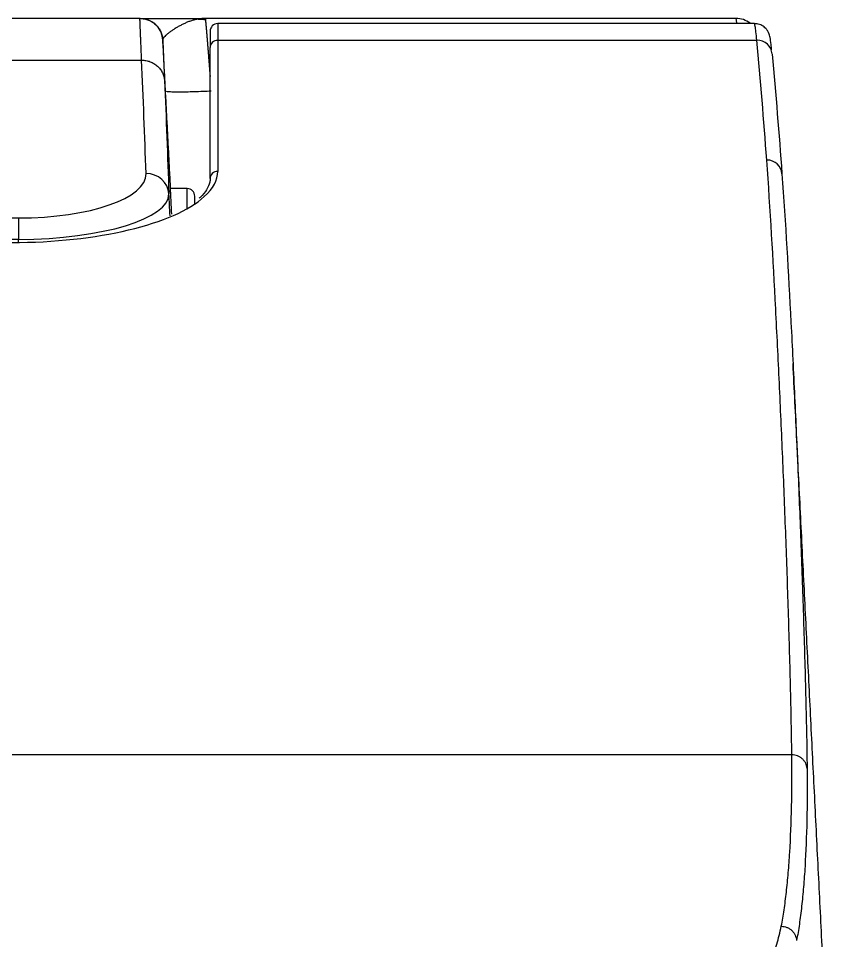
# Model space of a CAD drawing. Extents: x 8541 to 14664, y -60 to 2468.
# Drawn here: x 10222.7 to 10275.3, y 722.3 to 782.6 of the extents above; entities that cross this region are included whole.
import ezdxf

# ---------------------------------------------------------------- set-up
doc = ezdxf.new("R2010")
doc.units = 0
doc.header["$LTSCALE"] = 20
doc.header["$MEASUREMENT"] = 0
doc.layers.get('0').update_dxf_attribs({"linetype": 'CONTINUOUS'})

msp = doc.modelspace()

# ---------------------------------------------------------------- linework, layer by layer
at = {"color": 7, "linetype": 'Continuous'}
for p, q in [((10235.201, 781.777), (10235.201, 780.711)), ((10270.848, 782.277), (10235.701, 782.277)), ((10235.701, 782.277), (10235.701, 781.184)), ((10232.109, 781.195), (10232.107, 781.195)), ((10235.701, 781.184), (10235.701, 772.603)), ((10235.201, 772.131), (10235.201, 780.711)), ((10233.7, 771.477), (10232.616, 771.477)), ((10233.7, 770.164), (10233.7, 771.477)), ((10234.2, 770.47), (10234.2, 770.977)), ((9933.548, 769.558), (10222.652, 769.558)), ((10222.652, 769.558), (10222.652, 768.14)), ((10222.652, 768.14), (9933.548, 768.14)), ((10222.662, 767.951), (10222.652, 768.14))]:
    msp.add_line(p, q, dxfattribs=at)
for centre, radius, start, end in [((10230.613, 781.117), 1.5, 2.94586, 90), ((10235.701, 781.777), 0.5, 90, 180), ((10233.7, 770.977), 0.5, 0, 90)]:
    msp.add_arc(centre, radius, start, end, dxfattribs=at)
for centre, major_axis, ratio, start_param, end_param in [((10235.701, 780.711), (-0.5, 0), 0.945376, 4.712389, 6.283185), ((10270.998, 780.239), (0.996, 0.093), 0.944943, 6.237945, 7.766345), ((10271.648, 772.4), (0.997, 0.073), 0.945109, 6.259084, 7.785221), ((10222.492, 772.489), (-8.514, 0.062), 0.34417, 1.592084, 3.155484), ((10231.006, 771.049), (-1.499, -0.05), 0.945321, 3.164281, 4.681182), ((10222.201, 772.603), (13.5, 0), 0.344818, 5.920307, 6.283185), ((10235.701, 772.131), (-0.5, 0), 0.945376, 4.712389, 6.283185), ((10222.201, 772.603), (13.5, 0), 0.344818, 4.712389, 5.920307), ((10222.492, 771.071), (10.012, 0.038), 0.292843, 4.727232, 6.290632)]:
    msp.add_ellipse(centre, major_axis=major_axis, ratio=ratio, start_param=start_param, end_param=end_param, dxfattribs=at)
for points, degree in [([(10230.609, 782.617), (9925.597, 782.617)], 1), ([(10234.916, 782.528), (10234.34, 782.565)], 1), ([(10269.637, 782.617), (10258.052, 782.617), (10246.468, 782.617), (10234.883, 782.617)], 3), ([(10232.617, 771.477), (10232.109, 781.195)], 1), ([(10235.701, 781.184), (10247.467, 781.184), (10259.232, 781.184), (10270.998, 781.184)], 3), ([(10271.648, 773.346), (10271.457, 775.959), (10271.241, 778.572), (10270.998, 781.184)], 3), ([(10271.996, 780.289), (10272.239, 777.676), (10272.456, 775.063), (10272.647, 772.45)], 3), ([(9925.483, 779.885), (10230.719, 779.885)], 1), ([(10232.582, 769.697), (10232.556, 770.175), (10232.53, 770.653), (10232.504, 771.131)], 3), ([(10275.386, 719.707), (10273.37, 760.025)], 1), ([(10273.29, 734.407), (10143.163, 734.407), (10013.036, 734.407), (9882.91, 734.407)], 3)]:
    msp.add_open_spline(points, degree=degree, dxfattribs=at)
for points, knots in [([(10230.719, 779.885), (10230.714, 779.998), (10230.704, 780.222), (10230.695, 780.437), (10230.686, 780.648), (10230.681, 780.751), (10230.673, 780.951), (10230.668, 781.048), (10230.66, 781.236), (10230.657, 781.326), (10230.649, 781.499), (10230.646, 781.581), (10230.641, 781.698), (10230.639, 781.736), (10230.636, 781.808), (10230.635, 781.844), (10230.631, 781.946), (10230.628, 782.008), (10230.624, 782.123), (10230.622, 782.175), (10230.618, 782.268), (10230.617, 782.31), (10230.614, 782.383), (10230.613, 782.414), (10230.612, 782.456), (10230.611, 782.469), (10230.611, 782.493), (10230.61, 782.504), (10230.609, 782.534), (10230.609, 782.551), (10230.608, 782.577), (10230.608, 782.588), (10230.608, 782.603), (10230.608, 782.614), (10230.609, 782.617), (10230.609, 782.617)], [0, 0, 0, 0, 0.0625, 0.125, 0.125, 0.1875, 0.1875, 0.25, 0.25, 0.3125, 0.3125, 0.375, 0.375, 0.40625, 0.40625, 0.4375, 0.4375, 0.5, 0.5, 0.5625, 0.5625, 0.625, 0.625, 0.6875, 0.6875, 0.71875, 0.71875, 0.75, 0.75, 0.8125, 0.8125, 0.875, 0.875, 0.9375, 1, 1, 1, 1]), ([(10230.609, 782.617), (10230.704, 782.617), (10230.799, 782.608), (10230.985, 782.572), (10231.077, 782.545), (10231.253, 782.475), (10231.338, 782.431), (10231.498, 782.329), (10231.573, 782.27), (10231.711, 782.139), (10231.773, 782.067), (10231.884, 781.913), (10231.932, 781.831), (10232.011, 781.658), (10232.043, 781.568), (10232.088, 781.384), (10232.102, 781.29), (10232.107, 781.195)], [0, 0, 0, 0, 0.125, 0.125, 0.25, 0.25, 0.375, 0.375, 0.5, 0.5, 0.625, 0.625, 0.75, 0.75, 0.875, 0.875, 1, 1, 1, 1]), ([(10230.682, 782.617), (10230.689, 782.617), (10230.697, 782.617), (10230.736, 782.617), (10230.774, 782.617), (10230.865, 782.617), (10230.917, 782.617), (10230.992, 782.617), (10231.007, 782.617), (10231.038, 782.617), (10231.086, 782.617), (10231.138, 782.617), (10231.245, 782.617), (10231.321, 782.617), (10231.485, 782.617), (10231.572, 782.617), (10231.755, 782.617), (10231.85, 782.617), (10232.05, 782.617), (10232.154, 782.617), (10232.316, 782.617), (10232.371, 782.617), (10232.482, 782.617), (10232.539, 782.617), (10232.71, 782.617), (10232.827, 782.617), (10233.066, 782.617), (10233.188, 782.617), (10233.437, 782.617), (10233.563, 782.617), (10233.82, 782.617), (10233.95, 782.617), (10234.213, 782.617), (10234.346, 782.617), (10234.547, 782.617), (10234.614, 782.617), (10234.715, 782.617), (10234.748, 782.617), (10234.799, 782.617), (10234.816, 782.617), (10234.841, 782.617), (10234.849, 782.617), (10234.861, 782.617), (10234.865, 782.617), (10234.87, 782.617), (10234.87, 782.617), (10234.871, 782.617), (10234.871, 782.617), (10234.871, 782.617), (10234.872, 782.617), (10234.872, 782.617), (10234.873, 782.617), (10234.877, 782.617), (10234.88, 782.617), (10234.883, 782.617)], [0, 0, 0, 0, 0.018043, 0.018043, 0.088183, 0.088183, 0.158323, 0.158323, 0.175857, 0.175857, 0.193392, 0.228462, 0.228462, 0.298602, 0.298602, 0.368742, 0.368742, 0.438882, 0.438882, 0.509021, 0.509021, 0.544091, 0.544091, 0.579161, 0.579161, 0.649301, 0.649301, 0.719441, 0.719441, 0.789581, 0.789581, 0.85972, 0.85972, 0.92986, 0.92986, 0.96493, 0.96493, 0.982465, 0.982465, 0.991233, 0.991233, 0.995616, 0.995616, 0.997808, 0.997808, 0.998082, 0.998219, 0.998219, 0.998253, 0.998253, 0.998288, 0.998356, 0.998904, 1, 1, 1, 1]), ([(10234.883, 782.617), (10234.881, 782.617), (10234.879, 782.617), (10234.877, 782.617), (10234.875, 782.617), (10234.875, 782.617), (10234.875, 782.617), (10234.874, 782.617), (10234.872, 782.617), (10234.87, 782.617), (10234.863, 782.617), (10234.859, 782.617), (10234.845, 782.616), (10234.835, 782.616), (10234.807, 782.616), (10234.788, 782.615), (10234.731, 782.612), (10234.693, 782.61), (10234.579, 782.6), (10234.503, 782.589), (10234.35, 782.563), (10234.274, 782.547), (10234.161, 782.519), (10234.124, 782.509), (10234.049, 782.488), (10234.011, 782.476), (10233.937, 782.452), (10233.9, 782.44), (10233.827, 782.413), (10233.79, 782.399), (10233.681, 782.356), (10233.609, 782.326), (10233.502, 782.277), (10233.466, 782.26), (10233.396, 782.226), (10233.361, 782.209), (10233.257, 782.155), (10233.188, 782.118), (10233.054, 782.042), (10232.988, 782.003), (10232.893, 781.943), (10232.861, 781.923), (10232.799, 781.882), (10232.769, 781.862), (10232.679, 781.802), (10232.621, 781.762), (10232.54, 781.703), (10232.513, 781.683), (10232.462, 781.644), (10232.437, 781.624), (10232.39, 781.586), (10232.367, 781.567), (10232.324, 781.529), (10232.304, 781.511), (10232.247, 781.455), (10232.214, 781.42), (10232.174, 781.368), (10232.162, 781.351), (10232.142, 781.318), (10232.134, 781.301), (10232.114, 781.253), (10232.107, 781.222), (10232.109, 781.192)], [0, 0, 0, 0, 0.000977, 0.001465, 0.001709, 0.001709, 0.001831, 0.001831, 0.001953, 0.003906, 0.003906, 0.007812, 0.007812, 0.015625, 0.015625, 0.03125, 0.03125, 0.0625, 0.0625, 0.125, 0.125, 0.1875, 0.1875, 0.21875, 0.21875, 0.25, 0.25, 0.28125, 0.28125, 0.3125, 0.3125, 0.375, 0.375, 0.40625, 0.40625, 0.4375, 0.4375, 0.5, 0.5, 0.5625, 0.5625, 0.59375, 0.59375, 0.625, 0.625, 0.6875, 0.6875, 0.71875, 0.71875, 0.75, 0.75, 0.78125, 0.78125, 0.8125, 0.8125, 0.875, 0.875, 0.90625, 0.90625, 0.9375, 0.9375, 1, 1, 1, 1]), ([(10234.883, 782.617), (10234.883, 782.617), (10234.883, 782.617), (10234.883, 782.616), (10234.883, 782.616), (10234.883, 782.615), (10234.883, 782.614), (10234.884, 782.612), (10234.884, 782.61), (10234.884, 782.608), (10234.884, 782.606), (10234.885, 782.604), (10234.885, 782.601), (10234.885, 782.598), (10234.886, 782.595), (10234.886, 782.591), (10234.887, 782.587), (10234.887, 782.583), (10234.888, 782.578), (10234.888, 782.573), (10234.889, 782.568), (10234.889, 782.563), (10234.89, 782.557), (10234.891, 782.551), (10234.891, 782.545), (10234.892, 782.538), (10234.893, 782.533), (10234.893, 782.53), (10234.893, 782.529)], [0, 0, 0, 0, 0.037706, 0.075569, 0.113589, 0.151766, 0.190101, 0.228593, 0.267242, 0.306048, 0.345012, 0.384134, 0.423412, 0.462848, 0.502442, 0.542193, 0.582101, 0.622167, 0.662391, 0.702772, 0.743311, 0.784007, 0.824861, 0.865873, 0.907042, 0.948369, 0.989854, 1, 1, 1, 1]), ([(10234.893, 782.529), (10234.893, 782.527), (10234.894, 782.523), (10234.894, 782.516), (10234.895, 782.508), (10234.896, 782.499), (10234.897, 782.491), (10234.898, 782.482), (10234.899, 782.472), (10234.9, 782.463), (10234.901, 782.452), (10234.902, 782.442), (10234.903, 782.431), (10234.904, 782.42), (10234.905, 782.409), (10234.907, 782.397), (10234.908, 782.385), (10234.909, 782.372), (10234.91, 782.359), (10234.912, 782.346), (10234.913, 782.332), (10234.914, 782.318), (10234.916, 782.303), (10234.917, 782.289), (10234.919, 782.273), (10234.92, 782.258), (10234.921, 782.242), (10234.923, 782.225), (10234.925, 782.208), (10234.926, 782.191), (10234.928, 782.174), (10234.93, 782.156), (10234.931, 782.137), (10234.933, 782.118), (10234.935, 782.099), (10234.936, 782.08), (10234.938, 782.06), (10234.94, 782.039), (10234.942, 782.018), (10234.944, 781.997), (10234.946, 781.975), (10234.948, 781.953), (10234.95, 781.931), (10234.952, 781.908), (10234.954, 781.884), (10234.956, 781.86), (10234.958, 781.836), (10234.96, 781.811), (10234.962, 781.786), (10234.965, 781.761), (10234.967, 781.735), (10234.969, 781.708), (10234.971, 781.682), (10234.974, 781.654), (10234.976, 781.627), (10234.978, 781.598), (10234.981, 781.57), (10234.983, 781.541), (10234.986, 781.511), (10234.988, 781.481), (10234.991, 781.451), (10234.993, 781.42), (10234.996, 781.389), (10234.999, 781.357), (10235.001, 781.325), (10235.004, 781.292), (10235.007, 781.259), (10235.009, 781.226), (10235.012, 781.192), (10235.015, 781.157), (10235.018, 781.123), (10235.021, 781.087), (10235.024, 781.052), (10235.026, 781.016), (10235.029, 780.979), (10235.032, 780.942), (10235.035, 780.904), (10235.038, 780.867), (10235.042, 780.828), (10235.045, 780.789), (10235.048, 780.75), (10235.051, 780.711), (10235.054, 780.67), (10235.057, 780.63), (10235.061, 780.589), (10235.064, 780.548), (10235.067, 780.506), (10235.071, 780.463), (10235.074, 780.421), (10235.077, 780.378), (10235.081, 780.334), (10235.084, 780.29), (10235.088, 780.246), (10235.091, 780.201), (10235.095, 780.156), (10235.098, 780.11), (10235.102, 780.064), (10235.106, 780.018), (10235.109, 779.971), (10235.113, 779.924), (10235.117, 779.876), (10235.121, 779.828), (10235.124, 779.78), (10235.128, 779.731), (10235.132, 779.682), (10235.136, 779.633), (10235.14, 779.583), (10235.144, 779.532), (10235.148, 779.482), (10235.152, 779.431), (10235.156, 779.38), (10235.16, 779.328), (10235.164, 779.276), (10235.168, 779.223), (10235.172, 779.171), (10235.176, 779.118), (10235.181, 779.064), (10235.185, 779.011), (10235.189, 778.957), (10235.194, 778.902), (10235.197, 778.854), (10235.2, 778.823), (10235.201, 778.811)], [0, 0, 0, 0, 0.005166, 0.012022, 0.018903, 0.025811, 0.032744, 0.039703, 0.046688, 0.053699, 0.060736, 0.067799, 0.074888, 0.082003, 0.089143, 0.09631, 0.103502, 0.11072, 0.117965, 0.125235, 0.132531, 0.139853, 0.147201, 0.154574, 0.161974, 0.1694, 0.176852, 0.184329, 0.191833, 0.199362, 0.206918, 0.214499, 0.222106, 0.22974, 0.237399, 0.245084, 0.252795, 0.260533, 0.268296, 0.276085, 0.2839, 0.291741, 0.299608, 0.307501, 0.31542, 0.323365, 0.331336, 0.339333, 0.347356, 0.355405, 0.36348, 0.371581, 0.379708, 0.387861, 0.396039, 0.404244, 0.412475, 0.420732, 0.429015, 0.437324, 0.445659, 0.45402, 0.462407, 0.47082, 0.479259, 0.487724, 0.496215, 0.504733, 0.513276, 0.521845, 0.53044, 0.539061, 0.547709, 0.556382, 0.565081, 0.573807, 0.582558, 0.591336, 0.600139, 0.608969, 0.617824, 0.626706, 0.635614, 0.644547, 0.653507, 0.662493, 0.671505, 0.680543, 0.689607, 0.698697, 0.707813, 0.716956, 0.726124, 0.735318, 0.744539, 0.753785, 0.763058, 0.772356, 0.781681, 0.791032, 0.800409, 0.809812, 0.819241, 0.828696, 0.838177, 0.847684, 0.857217, 0.866777, 0.876362, 0.885974, 0.895612, 0.905275, 0.914965, 0.924681, 0.934423, 0.944191, 0.953985, 0.963806, 0.973652, 0.983525, 0.993423, 1, 1, 1, 1]), ([(10270.586, 782.28), (10270.577, 782.287), (10270.437, 782.398), (10270.13, 782.565), (10269.806, 782.611), (10269.636, 782.608)], [0, 0, 0, 0, 0.033993, 0.522434, 1, 1, 1, 1]), ([(10269.691, 782.294), (10269.691, 782.297), (10269.691, 782.3), (10269.689, 782.317), (10269.688, 782.331), (10269.684, 782.37), (10269.681, 782.394), (10269.673, 782.46), (10269.663, 782.534), (10269.654, 782.579), (10269.645, 782.609), (10269.641, 782.617), (10269.637, 782.617)], [0, 0, 0, 0, 0.014715, 0.014715, 0.0804, 0.0804, 0.211772, 0.211772, 0.474515, 0.737257, 0.737257, 1, 1, 1, 1]), ([(10271.969, 780.566), (10271.957, 780.69), (10271.921, 781.042), (10271.889, 781.274), (10271.838, 781.494), (10271.793, 781.642), (10271.679, 781.857), (10271.48, 782.075), (10271.188, 782.241), (10270.964, 782.27), (10270.847, 782.269)], [0, 0, 0, 0, 0.186121, 0.567532, 0.684514, 0.774885, 0.830785, 0.883576, 0.943831, 1, 1, 1, 1]), ([(10270.998, 781.184), (10270.979, 781.4), (10270.961, 781.582), (10270.928, 781.885), (10270.913, 782.004), (10270.885, 782.181), (10270.872, 782.238), (10270.858, 782.269), (10270.855, 782.273), (10270.851, 782.276), (10270.85, 782.277), (10270.848, 782.277)], [0, 0, 0, 0, 0.295772, 0.295772, 0.591545, 0.591545, 0.887317, 0.887317, 0.96126, 0.96126, 1, 1, 1, 1]), ([(10232.107, 781.195), (10232.107, 781.195), (10232.106, 781.192), (10232.106, 781.182), (10232.106, 781.167), (10232.106, 781.157), (10232.107, 781.132), (10232.107, 781.116), (10232.108, 781.077), (10232.109, 781.054), (10232.111, 781.001), (10232.112, 780.97), (10232.115, 780.9), (10232.116, 780.86), (10232.12, 780.77), (10232.122, 780.72), (10232.126, 780.61), (10232.129, 780.55), (10232.134, 780.419), (10232.137, 780.348), (10232.144, 780.198), (10232.147, 780.118), (10232.155, 779.951), (10232.159, 779.863), (10232.167, 779.681), (10232.171, 779.587), (10232.179, 779.392), (10232.184, 779.291), (10232.193, 779.086), (10232.202, 778.875), (10232.212, 778.657), (10232.217, 778.547)], [0, 0, 0, 0, 0.0625, 0.125, 0.125, 0.1875, 0.1875, 0.25, 0.25, 0.3125, 0.3125, 0.375, 0.375, 0.4375, 0.4375, 0.5, 0.5, 0.5625, 0.5625, 0.625, 0.625, 0.6875, 0.6875, 0.75, 0.75, 0.8125, 0.8125, 0.875, 0.875, 0.9375, 1, 1, 1, 1]), ([(10230.719, 779.885), (10230.814, 779.886), (10230.909, 779.878), (10231.095, 779.845), (10231.187, 779.82), (10231.363, 779.754), (10231.448, 779.713), (10231.608, 779.617), (10231.683, 779.562), (10231.821, 779.439), (10231.883, 779.371), (10231.994, 779.225), (10232.042, 779.148), (10232.121, 778.985), (10232.153, 778.9), (10232.198, 778.726), (10232.212, 778.637), (10232.217, 778.547)], [0, 0, 0, 0, 0.125, 0.125, 0.25, 0.25, 0.375, 0.375, 0.5, 0.5, 0.625, 0.625, 0.75, 0.75, 0.875, 0.875, 1, 1, 1, 1]), ([(10231.006, 772.467), (10230.965, 773.703), (10230.921, 774.94), (10230.825, 777.413), (10230.773, 778.649), (10230.719, 779.885)], [0, 0, 0, 0, 0.5, 0.5, 1, 1, 1, 1]), ([(10232.217, 778.547), (10232.271, 777.311), (10232.323, 776.075), (10232.418, 773.603), (10232.463, 772.367), (10232.504, 771.131)], [0, 0, 0, 0, 0.5, 0.5, 1, 1, 1, 1]), ([(10232.332, 777.855), (10232.367, 777.847), (10232.42, 777.84), (10232.566, 777.828), (10232.659, 777.824), (10232.883, 777.817), (10233.014, 777.815), (10233.306, 777.815), (10233.468, 777.817), (10233.81, 777.823), (10233.991, 777.827), (10234.543, 777.844), (10234.924, 777.86), (10235.276, 777.878)], [0, 0, 0, 0, 0.141646, 0.141646, 0.284705, 0.284705, 0.427764, 0.427764, 0.570823, 0.570823, 0.713882, 0.713882, 1, 1, 1, 1]), ([(10273.29, 734.407), (10273.282, 735.218), (10273.269, 736.029), (10273.236, 737.652), (10273.217, 738.463), (10273.154, 740.897), (10273.108, 742.52), (10273.006, 745.765), (10272.893, 749.01), (10272.762, 752.255), (10272.624, 755.5), (10272.551, 757.122), (10272.399, 760.367), (10272.32, 761.989), (10272.068, 766.857), (10271.884, 770.101), (10271.648, 773.346)], [0, 0, 0, 0, 0.0625, 0.0625, 0.125, 0.125, 0.25, 0.25, 0.375, 0.5, 0.5, 0.625, 0.625, 0.75, 0.75, 1, 1, 1, 1]), ([(10235.201, 772.131), (10235.202, 772.052), (10235.178, 771.82), (10234.996, 771.421), (10234.748, 771.059), (10234.505, 770.872), (10234.484, 770.856)], [0, 0, 0, 0, 0.207867, 0.596855, 0.966142, 1, 1, 1, 1]), ([(10272.647, 772.45), (10272.883, 769.206), (10273.067, 765.962), (10273.319, 761.094), (10273.398, 759.472), (10273.55, 756.227), (10273.623, 754.604), (10273.761, 751.359), (10273.826, 749.736), (10273.949, 746.491), (10274.005, 744.869), (10274.107, 741.624), (10274.153, 740.001), (10274.215, 737.567), (10274.235, 736.756), (10274.268, 735.134), (10274.281, 734.323), (10274.288, 733.512)], [0, 0, 0, 0, 0.25, 0.25, 0.375, 0.375, 0.5, 0.5, 0.625, 0.625, 0.75, 0.75, 0.875, 0.875, 0.9375, 0.9375, 1, 1, 1, 1]), ([(10232.69, 769.799), (10232.688, 769.841), (10232.686, 769.882), (10232.682, 769.964), (10232.68, 770.005), (10232.677, 770.066), (10232.676, 770.086), (10232.674, 770.126), (10232.669, 770.225), (10232.664, 770.318), (10232.654, 770.531), (10232.641, 770.788), (10232.631, 770.991), (10232.625, 771.122), (10232.623, 771.162), (10232.621, 771.218), (10232.62, 771.235), (10232.618, 771.269), (10232.618, 771.284), (10232.614, 771.358), (10232.612, 771.403), (10232.61, 771.462), (10232.609, 771.476), (10232.61, 771.477), (10232.61, 771.477), (10232.61, 771.477)], [0, 0, 0, 0, 0.038297, 0.038297, 0.078273, 0.078273, 0.098261, 0.098261, 0.118249, 0.198201, 0.198201, 0.358106, 0.51801, 0.51801, 0.597962, 0.597962, 0.637938, 0.637938, 0.677914, 0.677914, 0.837819, 0.837819, 0.997723, 0.997723, 1, 1, 1, 1]), ([(10272.6, 723.187), (10272.671, 723.529), (10272.731, 723.887), (10272.812, 724.447), (10272.838, 724.638), (10272.888, 725.027), (10272.912, 725.225), (10272.98, 725.832), (10273.022, 726.253), (10273.096, 727.125), (10273.128, 727.577), (10273.213, 728.98), (10273.252, 729.977), (10273.296, 732.098), (10273.301, 733.221), (10273.29, 734.407)], [0, 0, 0, 0, 0.125, 0.125, 0.1875, 0.1875, 0.25, 0.25, 0.375, 0.375, 0.5, 0.5, 0.75, 0.75, 1, 1, 1, 1]), ([(10274.288, 733.513), (10274.285, 733.573), (10274.276, 733.632), (10274.245, 733.748), (10274.224, 733.805), (10274.171, 733.913), (10274.139, 733.965), (10274.066, 734.062), (10274.024, 734.108), (10273.932, 734.19), (10273.882, 734.227), (10273.775, 734.291), (10273.719, 734.318), (10273.601, 734.363), (10273.54, 734.379), (10273.416, 734.402), (10273.353, 734.407), (10273.29, 734.407)], [0, 0, 0, 0, 0.125, 0.125, 0.25, 0.25, 0.375, 0.375, 0.5, 0.5, 0.625, 0.625, 0.75, 0.75, 0.875, 0.875, 1, 1, 1, 1]), ([(10274.288, 733.513), (10274.299, 732.323), (10274.294, 731.196), (10274.25, 729.068), (10274.211, 728.067), (10274.127, 726.659), (10274.094, 726.205), (10274.02, 725.33), (10273.979, 724.908), (10273.91, 724.298), (10273.886, 724.099), (10273.836, 723.708), (10273.81, 723.517), (10273.729, 722.954), (10273.669, 722.596), (10273.598, 722.253)], [0, 0, 0, 0, 0.25, 0.25, 0.5, 0.5, 0.625, 0.625, 0.75, 0.75, 0.8125, 0.8125, 0.875, 0.875, 1, 1, 1, 1]), ([(10267.684, 717.796), (10268.018, 717.835), (10268.337, 717.896), (10268.714, 718.003), (10268.789, 718.025), (10268.936, 718.073), (10269.153, 718.15), (10269.361, 718.24), (10270.035, 718.568), (10270.508, 718.924), (10271.018, 719.485), (10271.116, 719.603), (10271.256, 719.789), (10271.302, 719.853), (10271.392, 719.982), (10271.523, 720.181), (10271.645, 720.394), (10271.8, 720.688), (10271.873, 720.841), (10272.08, 721.318), (10272.202, 721.659), (10272.419, 722.388), (10272.515, 722.776), (10272.6, 723.187)], [0, 0, 0, 0, 0.125, 0.125, 0.15625, 0.15625, 0.1875, 0.25, 0.25, 0.5, 0.5, 0.5625, 0.5625, 0.59375, 0.59375, 0.625, 0.6875, 0.6875, 0.75, 0.75, 0.875, 0.875, 1, 1, 1, 1]), ([(10272.6, 723.187), (10272.663, 723.187), (10272.726, 723.18), (10272.85, 723.156), (10272.911, 723.138), (10273.028, 723.092), (10273.085, 723.063), (10273.191, 722.995), (10273.241, 722.957), (10273.333, 722.871), (10273.374, 722.824), (10273.448, 722.722), (10273.48, 722.669), (10273.533, 722.556), (10273.554, 722.497), (10273.585, 722.376), (10273.594, 722.315), (10273.598, 722.253)], [0, 0, 0, 0, 0.125, 0.125, 0.25, 0.25, 0.375, 0.375, 0.5, 0.5, 0.625, 0.625, 0.75, 0.75, 0.875, 0.875, 1, 1, 1, 1])]:
    msp.add_open_spline(points, degree=3, knots=knots, dxfattribs=at)

doc.saveas('drawing.dxf')
